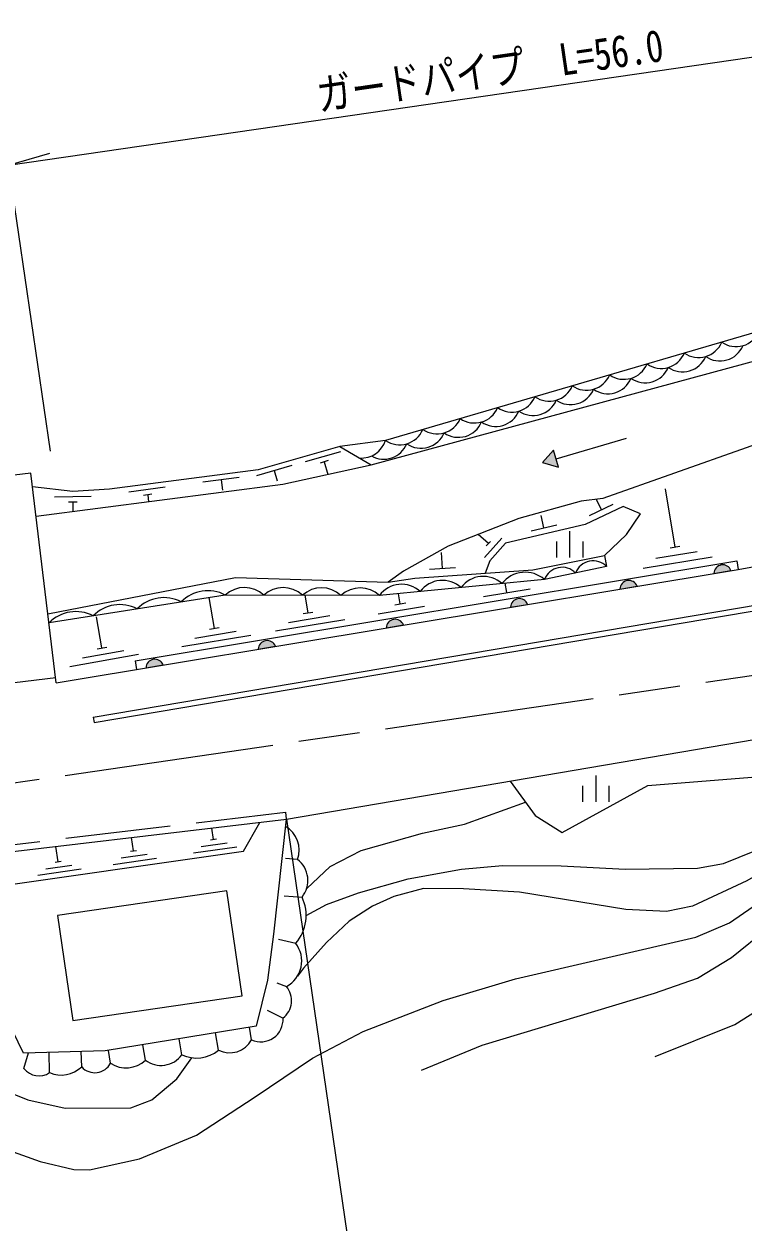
# Model space of a CAD drawing. Units: millimetres, scale not verified. Extents: x 40000 to 680000, y 20000 to 380000.
# Drawn here: x 223591 to 264683, y 262908 to 331426 of the extents above; entities that cross this region are included whole.
import ezdxf
from ezdxf.enums import TextEntityAlignment as Align

# ---------------------------------------------------------------- set-up
doc = ezdxf.new("R2010")
doc.units = ezdxf.units.MM
doc.header["$LTSCALE"] = 1000
doc.linetypes.add('CHAIN', pattern=[18.5, 12, -1.5, 3.5, -1.5])
doc.linetypes.add('DASHED', pattern=[7.5, 6, -1.5])
for name, color, linetype, lineweight in [('M-BGD', 7, 'Continuous', 13), ('M-BMK', 2, 'CHAIN', 13), ('M-STR-HTXT', 7, 'Continuous', 13)]:
    doc.layers.add(name, color=color, linetype=linetype, lineweight=lineweight)
doc.styles.add('ＭＳ ゴシック', font='')
doc.styles.get('ＭＳ ゴシック').set_extended_font_data('MS Gothic')

msp = doc.modelspace()

# ---------------------------------------------------------------- hatches: boundary and pattern name
at = {"layer": 'M-BGD'}
for points in [[(253857, 307045), (253228, 306342), (254136, 306085)], [(263018, 300004, -0.82183), (263995, 300166)], [(257648, 299111, -0.82183), (258626, 299273)], [(251396, 298071, -0.82183), (252373, 298233)], [(244301, 296891, -0.82183), (245278, 297054)], [(236979, 295673, -0.82183), (237956, 295836)], [(230565, 294607, -0.82183), (231542, 294769)]]:
    msp.add_hatch(color=256, dxfattribs=at).paths.add_polyline_path(points)

# ---------------------------------------------------------------- linework, layer by layer
for p, q in [((253997, 306565), (258030, 307735)), ((241672, 306962), (239654, 306384)), ((253228, 306342), (253857, 307045)), ((254136, 306085), (253857, 307045)), ((240981, 306452), (240510, 306317)), ((240746, 306384), (240951, 305668)), ((253228, 306342), (254136, 306085)), ((225439, 293754), (223983, 305741)), ((238902, 306169), (236883, 305591)), ((237892, 305880), (238057, 305303)), ((231662, 304931), (229580, 304659)), ((235897, 305486), (233815, 305214)), ((234856, 305350), (234934, 304755)), ((227428, 304394), (225328, 304367)), ((230903, 304529), (230417, 304466)), ((230660, 304498), (230711, 304105)), ((256590, 303638), (256306, 304233)), ((260802, 301510), (260248, 304838)), ((226627, 304083), (226137, 304077)), ((226382, 304080), (226389, 303545)), ((255913, 303315), (257267, 303961)), ((253305, 302615), (253142, 303316)), ((250129, 301705), (249540, 302228)), ((252575, 302445), (254036, 302785)), ((254788, 300921), (254788, 302421)), ((249900, 300905), (250896, 302027)), ((250013, 301575), (250245, 301836)), ((254038, 300921), (254038, 301821)), ((255538, 300921), (255538, 301821)), ((260526, 301465), (261078, 301556)), ((247513, 300293), (247450, 301191)), ((258976, 300295), (262922, 300951)), ((259692, 300870), (262059, 301263)), ((229945, 295011), (264325, 300728)), ((246765, 300240), (248261, 300345)), ((263018, 300004), (263995, 300166)), ((264325, 300728), (264415, 300236)), ((251184, 298908), (251096, 299438)), ((239828, 297749), (239661, 298751)), ((245098, 298260), (245001, 298844)), ((249853, 298686), (252516, 299129)), ((257648, 299111), (258626, 299273)), ((234472, 296858), (234178, 298622)), ((243826, 297684), (246489, 298127)), ((244788, 298209), (245409, 298312)), ((251396, 298071), (252373, 298233)), ((228048, 295741), (227738, 297514)), ((237973, 296711), (241919, 297367)), ((238703, 297197), (241071, 297591)), ((239552, 297703), (240104, 297795)), ((233347, 296306), (235714, 296700)), ((234195, 296812), (234748, 296904)), ((244301, 296891), (245278, 297054)), ((232617, 295820), (236563, 296476)), ((226202, 294687), (230142, 295377)), ((226928, 295180), (229292, 295593)), ((227772, 295693), (228324, 295789)), ((236979, 295673), (237956, 295836)), ((229945, 295011), (230027, 294517)), ((230565, 294607), (231542, 294769)), ((227553, 291779), (227603, 291484)), ((255535, 286949), (255535, 287849)), ((256285, 286949), (256285, 288449)), ((257035, 286949), (257035, 287849)), ((234426, 284791), (234333, 285441)), ((225542, 283517), (225417, 284386)), ((229842, 284134), (229732, 284897)), ((233274, 284020), (235749, 284374)), ((233726, 284388), (235211, 284600)), ((234253, 284766), (234599, 284816)), ((228690, 283362), (231164, 283717)), ((229142, 283730), (230627, 283943)), ((229669, 284109), (230015, 284158)), ((239224, 283648), (238539, 283693)), ((224390, 282746), (226864, 283101)), ((224842, 283114), (226327, 283327)), ((225369, 283492), (225715, 283542)), ((238463, 281570), (239482, 281489)), ((238129, 279084), (239121, 278848)), ((238040, 276586), (238595, 276378)), ((237497, 275017), (238394, 274572)), ((232607, 272480), (232458, 273386)), ((234707, 272740), (234545, 273728)), ((236593, 273337), (236477, 274045)), ((228540, 271996), (228421, 272723)), ((230534, 272172), (230390, 273046)), ((223591, 271695), (223840, 272579)), ((225053, 271456), (225023, 272609)), ((226889, 271783), (226866, 272657))]:
    msp.add_line(p, q, dxfattribs=at)
at = {"layer": 'M-BGD', "linetype": 'DASHED'}
for p, q in [((223983, 305741), (221005, 305379)), ((225406, 294026), (222428, 293664))]:
    msp.add_line(p, q, dxfattribs=at)
at = {"layer": 'M-BGD'}
for points in [[(340145, 318080), (338674, 317256), (336796, 316615), (334566, 316262), (330774, 316485), (328472, 316847), (319735, 314928), (311350, 314944), (303389, 313077), (299819, 312877), (290144, 314971), (288004, 314931), (286545, 314657), (284648, 313879), (281304, 311771), (279211, 311482), (273056, 310079), (256680, 304279), (255439, 304128), (251878, 303142), (247833, 301560), (245273, 300123), (244406, 299493)], [(275124, 316635), (244253, 307612), (241637, 307264), (243426, 306216)], [(224283, 303272), (238386, 305099), (243426, 306216), (276040, 315052)], [(225439, 293754), (264411, 300235), (280945, 303270), (286179, 305466), (297326, 305852), (300390, 306343), (311687, 310387), (319893, 311270), (330286, 313914), (338790, 312503), (339930, 310588), (341308, 309509)], [(241637, 307264), (236980, 305931), (228479, 304817), (226374, 304680), (224079, 304956)], [(227553, 291779), (289813, 302325), (334457, 306335)], [(227603, 291484), (289851, 302027), (334484, 306036)], [(224960, 297697), (235678, 299765), (244406, 299493), (245922, 299730), (252666, 300202), (256766, 301018), (258024, 302224), (258833, 303403), (257834, 303832), (255656, 302794), (251118, 301735), (250217, 300720), (249951, 300012)], [(256766, 301018), (256890, 300394), (253340, 299657), (243907, 298737), (235096, 298766), (225024, 297176)], [(68028, 270110), (90748, 274053), (92391, 274235), (145958, 275387), (149885, 275459), (170357, 276002), (204567, 281615), (207480, 282095), (218594, 283577), (238596, 285946), (287915, 294358), (292197, 294003), (327805, 297400)], [(239719, 280442), (240874, 281059), (242710, 281743), (245539, 282536), (248589, 283088), (250944, 283306), (254283, 283284), (257944, 283090), (262082, 283143), (263573, 283414), (265363, 284144), (273020, 288333), (275097, 289453), (277652, 290558), (281005, 291493), (283591, 292555), (286013, 294033)], [(259670, 272372), (264219, 274209), (266695, 275760), (269074, 277851), (275819, 285022), (278339, 287218), (279492, 287969), (285122, 290175), (287336, 290900), (289611, 291429), (295231, 292377), (298478, 293067), (300665, 293325), (301814, 293350), (303194, 293264), (304714, 292991)], [(290209, 292337), (287552, 292201), (285043, 292041), (283477, 291739), (279565, 290792), (277837, 290020), (277043, 289581), (274422, 288075), (272589, 286895), (270292, 285533), (264893, 282413), (261792, 280973), (260312, 280659), (257987, 280786), (251911, 281766), (248714, 281961), (246421, 281981), (244730, 281528), (243510, 280964), (242169, 280112), (240879, 278902), (239567, 277431), (239219, 276972)], [(246313, 271597), (249766, 273032), (259618, 275991), (262073, 276854), (264030, 278044), (266110, 279711), (273968, 286491), (275484, 287534), (277997, 288773), (284239, 290981), (286870, 291596), (289463, 291869), (290476, 292039)], [(217698, 268815), (224521, 266375), (226447, 265910), (227341, 265886), (230189, 266532), (233457, 267867), (236796, 270060), (240088, 272276), (242975, 273801), (247540, 275584), (251679, 276815), (261986, 279196), (263912, 280011), (265824, 281344), (268601, 283181), (272191, 285872), (275081, 287773), (278031, 289371), (280907, 290640), (283129, 291396), (283477, 291739)], [(251370, 288125), (252813, 286153), (254350, 285183), (259247, 287880), (265667, 288390), (270072, 290736), (269976, 291298)], [(239748, 281990), (241080, 283234), (242852, 284163), (246358, 285151), (248760, 285665), (252246, 286927)], [(238575, 285944), (237860, 279379), (237501, 276741), (236851, 274107), (228240, 272693), (223558, 272571), (222031, 275669), (220537, 281890), (218594, 283577)], [(220537, 281890), (236137, 284127), (237075, 285766)], [(203113, 272357), (205459, 273377), (207335, 273864), (209644, 273955), (212387, 273717), (216949, 272473), (220198, 271347), (223809, 269892), (225945, 269413), (229688, 269447), (230891, 269890), (232319, 271107), (233191, 272302)]]:
    msp.add_lwpolyline(points, dxfattribs=at)
at = {"layer": 'M-BGD', "linetype": 'DASHED'}
msp.add_lwpolyline([(170300, 276600), (204503, 282010), (207421, 282491), (218544, 283974), (238528, 286341), (238575, 285944)], dxfattribs=at)
at = {"layer": 'M-BGD'}
msp.add_lwpolyline([(226375, 274441), (236066, 275852), (235192, 281859), (225500, 280448)], close=True, dxfattribs=at)
for centre, radius, start, end in [((264282, 314403), 1430, 235.26844, 337.31668), ((262147, 313779), 1430, 235.26844, 337.31668), ((260012, 313155), 1430, 235.26844, 337.31668), ((263363, 313582), 1430, 235.26844, 337.31668), ((257877, 312531), 1430, 235.26844, 337.31668), ((259094, 312334), 1430, 235.26844, 337.31668), ((261229, 312958), 1430, 235.26844, 337.31668), ((255743, 311907), 1430, 235.26844, 337.31668), ((256959, 311710), 1430, 235.26844, 337.31668), ((253608, 311283), 1430, 235.26844, 337.31668), ((254824, 311086), 1430, 235.26844, 337.31668), ((251473, 310659), 1430, 235.26844, 337.31668), ((252689, 310462), 1430, 235.26844, 337.31668), ((249338, 310035), 1430, 235.26844, 337.31668), ((250554, 309838), 1430, 235.26844, 337.31668), ((247203, 309411), 1430, 235.26844, 337.31668), ((248419, 309214), 1430, 235.26844, 337.31668), ((245068, 308787), 1430, 235.26844, 337.31668), ((246285, 308590), 1430, 235.26844, 337.31668), ((242863, 308056), 1460, 266.45868, 342.29561), ((244150, 307966), 1430, 240.66951, 337.31668), ((254344, 299279), 1073, 44.054, 159.40474), ((256119, 299648), 1073, 44.054, 159.40474), ((263523, 299988), 505, 20.61254, 178.27073), ((247508, 298032), 1574, 47.45261, 143.68046), ((249840, 298260), 1574, 47.45261, 143.68046), ((252236, 298377), 1691, 49.20372, 141.92935), ((258153, 299095), 505, 20.61254, 178.27073), ((234102, 296891), 2122, 62.05775, 135.88268), ((236194, 297576), 1619, 46.95279, 132.67056), ((238396, 297569), 1619, 46.95279, 132.67056), ((240599, 297561), 1619, 46.95279, 132.67056), ((242802, 297554), 1619, 46.95279, 132.67056), ((245175, 297805), 1574, 47.45261, 143.68046), ((229065, 296097), 2122, 62.05775, 135.88268), ((231584, 296494), 2122, 62.05775, 135.88268), ((251900, 298056), 505, 20.61254, 178.27073), ((226547, 295699), 2122, 62.05775, 135.88268), ((244805, 296876), 505, 20.61254, 178.27073), ((237483, 295658), 505, 20.61254, 178.27073), ((231070, 294592), 505, 20.61254, 178.27073), ((237789, 284187), 1533, 339.40634, 61.10013), ((238294, 282443), 1523, 321.24444, 52.3614), ((237295, 280442), 2424, 318.87258, 25.59523), ((237801, 277838), 1662, 298.54586, 37.391), ((237616, 275573), 1267, 307.83515, 39.43504), ((237132, 274481), 1265, 244.79428, 4.1086), ((233456, 274231), 1947, 244.12697, 309.98379), ((235347, 273995), 1409, 242.98634, 332.16597), ((229428, 273320), 1594, 236.1409, 313.90895), ((231425, 273306), 1442, 231.84243, 325.04536), ((224448, 272344), 1075, 217.13576, 304.28557), ((225725, 272999), 1683, 246.46384, 313.7444), ((227640, 272465), 1015, 222.25508, 332.47332)]:
    msp.add_arc(centre, radius, start, end, dxfattribs=at)
at = {"layer": 'M-BMK'}
msp.add_lwpolyline([(103167, 278527), (146225, 280290), (207640, 285787), (290369, 297840), (394429, 308637)], dxfattribs=at)
at = {"layer": 'M-STR-HTXT'}
for p, q in [((222714, 323353), (278129, 331426)), ((225098, 306995), (222570, 324343)), ((222714, 323353), (225071, 324042)), ((238596, 285946), (243165, 254583))]:
    msp.add_line(p, q, dxfattribs=at)

# ---------------------------------------------------------------- texts
at = {"layer": 'M-STR-HTXT', "style": 'ＭＳ ゴシック', "width": 0.8}
msp.add_text('ガードパイプ\u3000L=56.0', height=1833, rotation=8.289, dxfattribs=at).set_placement((250429, 327339), align=Align.BOTTOM_CENTER)

doc.saveas('drawing.dxf')
